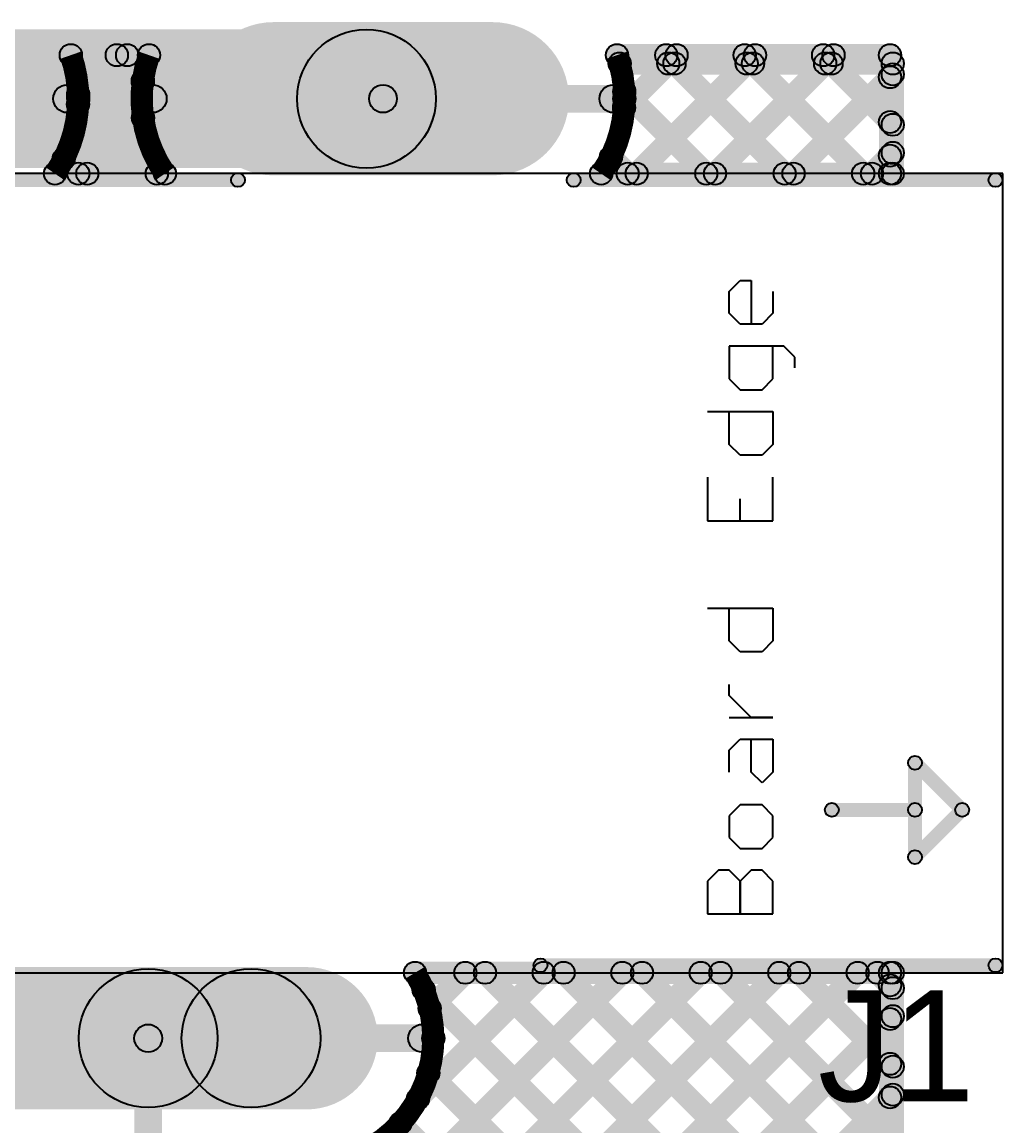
# Model space of a CAD drawing. Header units: millimetres. Extents: x 0.01 to 3.4, y 0.01 to 2.05.
# Drawn here: x 3.0482 to 3.4017, y 1.5821 to 1.9799 of the extents above; entities that cross this region are included whole.
import ezdxf

# ---------------------------------------------------------------- set-up
doc = ezdxf.new("R2010")
doc.units = ezdxf.units.MM
doc.header["$MEASUREMENT"] = 0
for name, color, linetype in [('BottomLayer', 5, 'Continuous'), ('BottomSolder', 6, 'Continuous'), ('PadHoleLayer', 156, 'Continuous'), ('TopLayer', 1, 'Continuous'), ('TopOverlay', 2, 'Continuous'), ('TopSolder', 216, 'Continuous')]:
    doc.layers.add(name, color=color, linetype=linetype)

# ---------------------------------------------------------------- blocks, each defined once
blk = doc.blocks.new('DC_C024E_7A_1_65_4')
at = {"layer": 'BottomLayer'}
h = blk.add_hatch(color=5, dxfattribs=at)
edge = h.paths.add_edge_path()
edge.add_arc((-0.12972, 0.16929), 0.02165, 90, 270)
edge.add_line((-0.12972, 0.14764), (-0.01555, 0.14764))
edge.add_arc((-0.01555, 0.16929), 0.02165, 270, 450)
edge.add_line((-0.01555, 0.19094), (-0.12972, 0.19094))
h = blk.add_hatch(color=5, dxfattribs=at)
edge = h.paths.add_edge_path()
edge.add_arc((0.11831, 0.11642), 0.02165, 0, 180)
edge.add_line((0.09665, 0.11642), (0.09665, 0.08098))
edge.add_arc((0.11831, 0.08098), 0.02165, 180, 360)
edge.add_line((0.13996, 0.08098), (0.13996, 0.11642))
h = blk.add_hatch(color=5, dxfattribs=at)
edge = h.paths.add_edge_path()
edge.add_arc((0.15728, -0.01181), 0.04921, 0, 360)
h = blk.add_hatch(color=5, dxfattribs=at)
edge = h.paths.add_edge_path()
edge.add_arc((-0.19665, -0.16929), 0.02362, 90, 270)
edge.add_line((-0.19665, -0.19291), (-0.11791, -0.19291))
edge.add_arc((-0.11791, -0.16929), 0.02362, 270, 450)
edge.add_line((-0.11791, -0.14567), (-0.19665, -0.14567))
h = blk.add_hatch(color=5, dxfattribs=at)
edge = h.paths.add_edge_path()
edge.add_arc((0.0002, -0.16929), 0.02362, 90, 270)
edge.add_line((0.0002, -0.19291), (0.07894, -0.19291))
edge.add_arc((0.07894, -0.16929), 0.02362, 270, 450)
edge.add_line((0.07894, -0.14567), (0.0002, -0.14567))
at = {"layer": 'BottomSolder'}
h = blk.add_hatch(color=6, dxfattribs=at)
edge = h.paths.add_edge_path()
edge.add_arc((-0.12972, 0.16929), 0.02565, 90, 270)
edge.add_line((-0.12972, 0.14364), (-0.01555, 0.14364))
edge.add_arc((-0.01555, 0.16929), 0.02565, 270, 450)
edge.add_line((-0.01555, 0.19494), (-0.12972, 0.19494))
h = blk.add_hatch(color=6, dxfattribs=at)
edge = h.paths.add_edge_path()
edge.add_arc((0.11831, 0.11642), 0.02565, 0, 180)
edge.add_line((0.09265, 0.11642), (0.09265, 0.08098))
edge.add_arc((0.11831, 0.08098), 0.02565, 180, 360)
edge.add_line((0.14396, 0.08098), (0.14396, 0.11642))
h = blk.add_hatch(color=6, dxfattribs=at)
edge = h.paths.add_edge_path()
edge.add_arc((0.15728, -0.01181), 0.05321, 0, 360)
h = blk.add_hatch(color=6, dxfattribs=at)
edge = h.paths.add_edge_path()
edge.add_arc((-0.19665, -0.16929), 0.02762, 90, 270)
edge.add_line((-0.19665, -0.19691), (-0.11791, -0.19691))
edge.add_arc((-0.11791, -0.16929), 0.02762, 270, 450)
edge.add_line((-0.11791, -0.14167), (-0.19665, -0.14167))
h = blk.add_hatch(color=6, dxfattribs=at)
edge = h.paths.add_edge_path()
edge.add_arc((0.0002, -0.16929), 0.02762, 90, 270)
edge.add_line((0.0002, -0.19691), (0.07894, -0.19691))
edge.add_arc((0.07894, -0.16929), 0.02762, 270, 450)
edge.add_line((0.07894, -0.14167), (0.0002, -0.14167))
at = {"layer": 'PadHoleLayer'}
h = blk.add_hatch(color=156, dxfattribs=at)
edge = h.paths.add_edge_path()
edge.add_arc((-0.12677, 0.16929), 0.01083, 90, 270)
edge.add_line((-0.12677, 0.15846), (-0.0185, 0.15846))
edge.add_arc((-0.0185, 0.16929), 0.01083, 270, 450)
edge.add_line((-0.0185, 0.18012), (-0.12677, 0.18012))
h = blk.add_hatch(color=156, dxfattribs=at)
edge = h.paths.add_edge_path()
edge.add_arc((0.11831, 0.1174), 0.01083, 0, 180)
edge.add_line((0.10748, 0.1174), (0.10748, 0.08))
edge.add_arc((0.11831, 0.08), 0.01083, 180, 360)
edge.add_line((0.12913, 0.08), (0.12913, 0.1174))
h = blk.add_hatch(color=156, dxfattribs=at)
edge = h.paths.add_edge_path()
edge.add_arc((0.15728, -0.01181), 0.02756, 0, 360)
h = blk.add_hatch(color=156, dxfattribs=at)
edge = h.paths.add_edge_path()
edge.add_arc((-0.18976, -0.16929), 0.01083, 90, 270)
edge.add_line((-0.18976, -0.18012), (-0.1248, -0.18012))
edge.add_arc((-0.1248, -0.16929), 0.01083, 270, 450)
edge.add_line((-0.1248, -0.15846), (-0.18976, -0.15846))
h = blk.add_hatch(color=156, dxfattribs=at)
edge = h.paths.add_edge_path()
edge.add_arc((0.00709, -0.16929), 0.01083, 90, 270)
edge.add_line((0.00709, -0.18012), (0.07205, -0.18012))
edge.add_arc((0.07205, -0.16929), 0.01083, 270, 450)
edge.add_line((0.07205, -0.15846), (0.00709, -0.15846))
at = {"layer": 'TopLayer'}
h = blk.add_hatch(color=1, dxfattribs=at)
edge = h.paths.add_edge_path()
edge.add_arc((-0.12972, 0.16929), 0.02165, 90, 270)
edge.add_line((-0.12972, 0.14764), (-0.01555, 0.14764))
edge.add_arc((-0.01555, 0.16929), 0.02165, 270, 450)
edge.add_line((-0.01555, 0.19094), (-0.12972, 0.19094))
h = blk.add_hatch(color=1, dxfattribs=at)
edge = h.paths.add_edge_path()
edge.add_arc((0.11831, 0.11642), 0.02165, 0, 180)
edge.add_line((0.09665, 0.11642), (0.09665, 0.08098))
edge.add_arc((0.11831, 0.08098), 0.02165, 180, 360)
edge.add_line((0.13996, 0.08098), (0.13996, 0.11642))
h = blk.add_hatch(color=1, dxfattribs=at)
edge = h.paths.add_edge_path()
edge.add_arc((0.15728, -0.01181), 0.04921, 0, 360)
h = blk.add_hatch(color=1, dxfattribs=at)
edge = h.paths.add_edge_path()
edge.add_arc((-0.19665, -0.16929), 0.02362, 90, 270)
edge.add_line((-0.19665, -0.19291), (-0.11791, -0.19291))
edge.add_arc((-0.11791, -0.16929), 0.02362, 270, 450)
edge.add_line((-0.11791, -0.14567), (-0.19665, -0.14567))
h = blk.add_hatch(color=1, dxfattribs=at)
edge = h.paths.add_edge_path()
edge.add_arc((0.0002, -0.16929), 0.02362, 90, 270)
edge.add_line((0.0002, -0.19291), (0.07894, -0.19291))
edge.add_arc((0.07894, -0.16929), 0.02362, 270, 450)
edge.add_line((0.07894, -0.14567), (0.0002, -0.14567))
at = {"layer": 'TopOverlay'}
h = blk.add_hatch(color=2, dxfattribs=at)
edge = h.paths.add_edge_path()
edge.add_arc((-0.378, 0.143), 0.0025, 0, 360)
for points in [[(-0.214, 0.1455), (-0.214, 0.1405), (-0.378, 0.1405), (-0.378, 0.1455)], [(0.09265, 0.1455), (0.09265, 0.1405), (0.081, 0.1405), (0.081, 0.1455)], [(0.09015, 0.143), (0.09515, 0.143), (0.09515, 0.07665), (0.09015, 0.07665)], [(-0.35077, 0.10577), (-0.34723, 0.10223), (-0.36423, 0.08523), (-0.36777, 0.08877)], [(-0.3515, 0.104), (-0.3465, 0.104), (-0.3465, 0.087), (-0.3515, 0.087)], [(-0.34723, 0.07177), (-0.35077, 0.06823), (-0.36777, 0.08523), (-0.36423, 0.08877)], [(-0.319, 0.0895), (-0.319, 0.0845), (-0.349, 0.0845), (-0.349, 0.0895)], [(-0.3515, 0.087), (-0.3465, 0.087), (-0.3465, 0.07), (-0.3515, 0.07)], [(0.09048, -0.074), (0.09552, -0.074), (0.09552, -0.139), (0.09048, -0.139)], [(-0.226, -0.1375), (-0.226, -0.1425), (-0.378, -0.1425), (-0.378, -0.1375)], [(-0.007, -0.1375), (-0.007, -0.1425), (-0.105, -0.1425), (-0.105, -0.1375)], [(0.093, -0.1365), (0.093, -0.1415), (0.084, -0.1415), (0.084, -0.1365)]]:
    blk.add_hatch(color=2, dxfattribs=at).paths.add_polyline_path(points)
h = blk.add_hatch(color=2, dxfattribs=at)
edge = h.paths.add_edge_path()
edge.add_arc((-0.214, 0.143), 0.0025, 0, 360)
h = blk.add_hatch(color=2, dxfattribs=at)
edge = h.paths.add_edge_path()
edge.add_arc((0.081, 0.143), 0.0025, 0, 360)
h = blk.add_hatch(color=2, dxfattribs=at)
edge = h.paths.add_edge_path()
edge.add_arc((0.09265, 0.143), 0.0025, 0, 360)
h = blk.add_hatch(color=2, dxfattribs=at)
edge = h.paths.add_edge_path()
edge.add_arc((0.09265, 0.143), 0.0025, 0, 360)
h = blk.add_hatch(color=2, dxfattribs=at)
edge = h.paths.add_edge_path()
edge.add_arc((-0.349, 0.104), 0.0025, 0, 360)
h = blk.add_hatch(color=2, dxfattribs=at)
edge = h.paths.add_edge_path()
edge.add_arc((-0.349, 0.104), 0.0025, 0, 360)
h = blk.add_hatch(color=2, dxfattribs=at)
edge = h.paths.add_edge_path()
edge.add_arc((-0.366, 0.087), 0.0025, 0, 360)
h = blk.add_hatch(color=2, dxfattribs=at)
edge = h.paths.add_edge_path()
edge.add_arc((-0.366, 0.087), 0.0025, 0, 360)
h = blk.add_hatch(color=2, dxfattribs=at)
edge = h.paths.add_edge_path()
edge.add_arc((-0.349, 0.087), 0.0025, 0, 360)
h = blk.add_hatch(color=2, dxfattribs=at)
edge = h.paths.add_edge_path()
edge.add_arc((-0.349, 0.087), 0.0025, 0, 360)
h = blk.add_hatch(color=2, dxfattribs=at)
edge = h.paths.add_edge_path()
edge.add_arc((-0.349, 0.087), 0.0025, 0, 360)
h = blk.add_hatch(color=2, dxfattribs=at)
edge = h.paths.add_edge_path()
edge.add_arc((-0.319, 0.087), 0.0025, 0, 360)
h = blk.add_hatch(color=2, dxfattribs=at)
edge = h.paths.add_edge_path()
edge.add_arc((0.09265, 0.07665), 0.0025, 0, 360)
h = blk.add_hatch(color=2, dxfattribs=at)
edge = h.paths.add_edge_path()
edge.add_arc((-0.349, 0.07), 0.0025, 0, 360)
h = blk.add_hatch(color=2, dxfattribs=at)
edge = h.paths.add_edge_path()
edge.add_arc((-0.349, 0.07), 0.0025, 0, 360)
h = blk.add_hatch(color=2, dxfattribs=at)
edge = h.paths.add_edge_path()
edge.add_arc((0.15693, 0.056), 0.005, 0, 360)
h = blk.add_hatch(color=2, dxfattribs=at)
edge = h.paths.add_edge_path()
edge.add_arc((0.17107, 0.056), 0.005, 0, 360)
h = blk.add_hatch(color=2, dxfattribs=at)
edge = h.paths.add_edge_path()
edge.add_arc((0.093, -0.074), 0.00252, 0, 360)
h = blk.add_hatch(color=2, dxfattribs=at)
edge = h.paths.add_edge_path()
edge.add_arc((-0.378, -0.14), 0.0025, 0, 360)
h = blk.add_hatch(color=2, dxfattribs=at)
edge = h.paths.add_edge_path()
edge.add_arc((-0.226, -0.14), 0.0025, 0, 360)
h = blk.add_hatch(color=2, dxfattribs=at)
edge = h.paths.add_edge_path()
edge.add_arc((-0.105, -0.14), 0.0025, 0, 360)
h = blk.add_hatch(color=2, dxfattribs=at)
edge = h.paths.add_edge_path()
edge.add_arc((-0.007, -0.14), 0.0025, 0, 360)
h = blk.add_hatch(color=2, dxfattribs=at)
edge = h.paths.add_edge_path()
edge.add_arc((0.084, -0.139), 0.0025, 0, 360)
h = blk.add_hatch(color=2, dxfattribs=at)
edge = h.paths.add_edge_path()
edge.add_arc((0.093, -0.139), 0.00252, 0, 360)
h = blk.add_hatch(color=2, dxfattribs=at)
edge = h.paths.add_edge_path()
edge.add_arc((0.093, -0.139), 0.0025, 0, 360)
at = {"layer": 'TopSolder'}
h = blk.add_hatch(color=216, dxfattribs=at)
edge = h.paths.add_edge_path()
edge.add_arc((-0.12972, 0.16929), 0.02565, 90, 270)
edge.add_line((-0.12972, 0.14364), (-0.01555, 0.14364))
edge.add_arc((-0.01555, 0.16929), 0.02565, 270, 450)
edge.add_line((-0.01555, 0.19494), (-0.12972, 0.19494))
h = blk.add_hatch(color=216, dxfattribs=at)
edge = h.paths.add_edge_path()
edge.add_arc((0.11831, 0.11642), 0.02565, 0, 180)
edge.add_line((0.09265, 0.11642), (0.09265, 0.08098))
edge.add_arc((0.11831, 0.08098), 0.02565, 180, 360)
edge.add_line((0.14396, 0.08098), (0.14396, 0.11642))
h = blk.add_hatch(color=216, dxfattribs=at)
edge = h.paths.add_edge_path()
edge.add_arc((0.15728, -0.01181), 0.05321, 0, 360)
h = blk.add_hatch(color=216, dxfattribs=at)
edge = h.paths.add_edge_path()
edge.add_arc((-0.19665, -0.16929), 0.02762, 90, 270)
edge.add_line((-0.19665, -0.19691), (-0.11791, -0.19691))
edge.add_arc((-0.11791, -0.16929), 0.02762, 270, 450)
edge.add_line((-0.11791, -0.14167), (-0.19665, -0.14167))
h = blk.add_hatch(color=216, dxfattribs=at)
edge = h.paths.add_edge_path()
edge.add_arc((0.0002, -0.16929), 0.02762, 90, 270)
edge.add_line((0.0002, -0.19691), (0.07894, -0.19691))
edge.add_arc((0.07894, -0.16929), 0.02762, 270, 450)
edge.add_line((0.07894, -0.14167), (0.0002, -0.14167))
at = {"layer": 'TopOverlay'}
for p, q in [((-0.2742, 0.1245), (-0.29782, 0.1245)), ((-0.29782, 0.1245), (-0.29782, 0.11269)), ((-0.28601, 0.11269), (-0.28601, 0.1245)), ((-0.28601, 0.1245), (-0.28601, 0.11269)), ((-0.2742, 0.11269), (-0.2742, 0.1245)), ((-0.29782, 0.11269), (-0.29388, 0.10876)), ((-0.28994, 0.10876), (-0.28601, 0.11269)), ((-0.28601, 0.11269), (-0.28207, 0.10876)), ((-0.27814, 0.10876), (-0.2742, 0.11269)), ((-0.29388, 0.10876), (-0.28994, 0.10876)), ((-0.28207, 0.10876), (-0.27814, 0.10876)), ((-0.29388, 0.10089), (-0.29782, 0.09695)), ((-0.28601, 0.10089), (-0.29388, 0.10089)), ((-0.28207, 0.09695), (-0.28601, 0.10089)), ((-0.29782, 0.09695), (-0.29782, 0.08908)), ((-0.28207, 0.08908), (-0.28207, 0.09695)), ((-0.29782, 0.08908), (-0.29388, 0.08514)), ((-0.28601, 0.08514), (-0.28207, 0.08908)), ((-0.29388, 0.08514), (-0.28601, 0.08514)), ((-0.29782, 0.07334), (-0.29388, 0.07727)), ((-0.29388, 0.07727), (-0.28994, 0.07334)), ((-0.29782, 0.06153), (-0.29782, 0.07334)), ((-0.28994, 0.07334), (-0.28994, 0.06153)), ((-0.28207, 0.07334), (-0.28207, 0.06546)), ((-0.28207, 0.06546), (-0.28601, 0.06153)), ((-0.28601, 0.06153), (-0.29782, 0.06153)), ((-0.28207, 0.05366), (-0.29782, 0.05366)), ((-0.29782, 0.05366), (-0.28994, 0.05366)), ((-0.28994, 0.05366), (-0.28601, 0.04972)), ((-0.28601, 0.04972), (-0.28207, 0.04579)), ((-0.28207, 0.04579), (-0.28207, 0.04185)), ((-0.29782, 0.02611), (-0.29388, 0.03004)), ((-0.29388, 0.03004), (-0.28601, 0.03004)), ((-0.28601, 0.03004), (-0.28207, 0.02611)), ((-0.29782, 0.0143), (-0.29782, 0.02611)), ((-0.28207, 0.02611), (-0.28207, 0.0143)), ((-0.2742, 0.0143), (-0.29782, 0.0143)), ((-0.2742, -0.01719), (-0.29782, -0.01719)), ((-0.29782, -0.01719), (-0.29782, -0.03293)), ((-0.28601, -0.01719), (-0.28601, -0.02506)), ((-0.2742, -0.03293), (-0.2742, -0.01719)), ((-0.29782, -0.04474), (-0.29388, -0.0408)), ((-0.29388, -0.0408), (-0.28601, -0.0408)), ((-0.28601, -0.0408), (-0.28207, -0.04474)), ((-0.29782, -0.05654), (-0.29782, -0.04474)), ((-0.28207, -0.04474), (-0.28207, -0.05654)), ((-0.2742, -0.05654), (-0.29782, -0.05654)), ((-0.29388, -0.06441), (-0.29782, -0.06835)), ((-0.28601, -0.06441), (-0.29388, -0.06441)), ((-0.28207, -0.06835), (-0.28601, -0.06441)), ((-0.29782, -0.06835), (-0.29782, -0.08016)), ((-0.28207, -0.08016), (-0.28207, -0.06835)), ((-0.30569, -0.07229), (-0.30569, -0.07622)), ((-0.30569, -0.07622), (-0.30175, -0.08016)), ((-0.30175, -0.08016), (-0.28207, -0.08016)), ((-0.29782, -0.09196), (-0.29388, -0.08803)), ((-0.29388, -0.08803), (-0.28601, -0.08803)), ((-0.28994, -0.10377), (-0.28994, -0.08803)), ((-0.28601, -0.08803), (-0.28207, -0.09196)), ((-0.29782, -0.09984), (-0.29782, -0.09196)), ((-0.28207, -0.09196), (-0.28207, -0.09984)), ((-0.28207, -0.09984), (-0.28601, -0.10377)), ((-0.28601, -0.10377), (-0.28994, -0.10377))]:
    blk.add_line(p, q, dxfattribs=at)
at = {"layer": 'TopOverlay', "const_width": 0.01}
blk.add_lwpolyline([(0.17107, 0.056, 1), (0.15693, 0.056, 1)], format="xyb", close=True, dxfattribs=at)
at = {"layer": 'TopOverlay'}
for centre, radius in [((-0.378, 0.143), 0.0025), ((-0.214, 0.143), 0.0025), ((0.081, 0.143), 0.0025), ((0.09265, 0.143), 0.0025), ((0.09265, 0.143), 0.0025), ((-0.349, 0.104), 0.0025), ((-0.349, 0.104), 0.0025), ((-0.366, 0.087), 0.0025), ((-0.366, 0.087), 0.0025), ((-0.349, 0.087), 0.0025), ((-0.349, 0.087), 0.0025), ((-0.349, 0.087), 0.0025), ((-0.319, 0.087), 0.0025), ((0.09265, 0.07665), 0.0025), ((-0.349, 0.07), 0.0025), ((-0.349, 0.07), 0.0025), ((0.15693, 0.056), 0.005), ((0.17107, 0.056), 0.005), ((0.093, -0.074), 0.00252), ((-0.378, -0.14), 0.0025), ((-0.226, -0.14), 0.0025), ((-0.105, -0.14), 0.0025), ((-0.007, -0.14), 0.0025), ((0.084, -0.139), 0.0025), ((0.093, -0.139), 0.00252), ((0.093, -0.139), 0.0025)]:
    blk.add_circle(centre, radius, dxfattribs=at)

msp = doc.modelspace()

# ---------------------------------------------------------------- hatches: boundary and pattern name
at = {"layer": 'BottomLayer'}
for points in [[(2.98143, 1.92729), (2.98143, 1.97729), (3.17228, 1.97729), (3.17228, 1.92729)], [(3.268, 1.94627), (3.26234, 1.95192), (3.27825, 1.96783), (3.2839, 1.96217)], [(3.26355, 1.961), (3.26355, 1.969), (3.362, 1.969), (3.362, 1.961)], [(3.27249, 1.92247), (3.26683, 1.92813), (3.30653, 1.96783), (3.31219, 1.96217)], [(3.28051, 1.96217), (3.28617, 1.96783), (3.32587, 1.92813), (3.32021, 1.92247)], [(3.30077, 1.92247), (3.29511, 1.92813), (3.33481, 1.96783), (3.34047, 1.96217)], [(3.3088, 1.96217), (3.31445, 1.96783), (3.35415, 1.92813), (3.3485, 1.92247)], [(3.33708, 1.96217), (3.34274, 1.96783), (3.36483, 1.94574), (3.35917, 1.94008)], [(3.32905, 1.92247), (3.3234, 1.92813), (3.35917, 1.9639), (3.36483, 1.95825)], [(3.366, 1.9253), (3.358, 1.9253), (3.358, 1.965), (3.366, 1.965)], [(3.17828, 1.94729), (3.17828, 1.95729), (3.26128, 1.95729), (3.26128, 1.94729)], [(3.26238, 1.95202), (3.26804, 1.95768), (3.29758, 1.92813), (3.29193, 1.92247)], [(3.25759, 1.92852), (3.26325, 1.93418), (3.2693, 1.92813), (3.26364, 1.92247)], [(3.35734, 1.92247), (3.35168, 1.92813), (3.35917, 1.93562), (3.36483, 1.92996)], [(3.25689, 1.9213), (3.25689, 1.9293), (3.362, 1.9293), (3.362, 1.9213)], [(2.84592, 1.18478), (2.84026, 1.19044), (3.28996, 1.64013), (3.29561, 1.63447)], [(2.86006, 1.17064), (2.85441, 1.17629), (3.31824, 1.64013), (3.3239, 1.63447)], [(2.87421, 1.15649), (2.86855, 1.16215), (3.34652, 1.64013), (3.35218, 1.63447)], [(3.00324, 1.37038), (2.99758, 1.37604), (3.26167, 1.64013), (3.26733, 1.63447)], [(3.19368, 1.58911), (3.18802, 1.59476), (3.23339, 1.64013), (3.23904, 1.63447)], [(3.18981, 1.6333), (3.18981, 1.6413), (3.362, 1.6413), (3.362, 1.6333)], [(3.19792, 1.62163), (3.19227, 1.62729), (3.2051, 1.64013), (3.21076, 1.63447)], [(3.21223, 1.63447), (3.21789, 1.64013), (3.36483, 1.49319), (3.35917, 1.48753)], [(3.24052, 1.63447), (3.24617, 1.64013), (3.36483, 1.52147), (3.35917, 1.51582)], [(3.2688, 1.63447), (3.27446, 1.64013), (3.36483, 1.54976), (3.35917, 1.5441)], [(3.29708, 1.63447), (3.30274, 1.64013), (3.36483, 1.57804), (3.35917, 1.57238)], [(3.32537, 1.63447), (3.33103, 1.64013), (3.36483, 1.60632), (3.35917, 1.60067)], [(3.35365, 1.63447), (3.35931, 1.64013), (3.36483, 1.63461), (3.35917, 1.62895)], [(2.92629, 1.58871), (2.92629, 1.63871), (3.09364, 1.63871), (3.09364, 1.58871)], [(3.09364, 1.58871), (3.09364, 1.63871), (3.13071, 1.63871), (3.13071, 1.58871)], [(3.366, 0.036), (3.358, 0.036), (3.358, 1.6373), (3.366, 1.6373)], [(3.19008, 1.62834), (3.19574, 1.634), (3.36483, 1.4649), (3.35917, 1.45925)], [(2.88835, 1.14235), (2.88269, 1.14801), (3.35917, 1.62449), (3.36483, 1.61883)], [(3.09364, 1.60871), (3.09364, 1.61871), (3.19238, 1.61871), (3.19238, 1.60871)], [(3.09864, 1.57206), (3.08864, 1.57206), (3.08864, 1.61371), (3.09864, 1.61371)], [(3.19179, 1.59834), (3.19745, 1.604), (3.36483, 1.43662), (3.35917, 1.43096)], [(2.90249, 1.12821), (2.89683, 1.13387), (3.35917, 1.59621), (3.36483, 1.59055)], [(3.18168, 1.58017), (3.18733, 1.58583), (3.36483, 1.40833), (3.35917, 1.40268)]]:
    msp.add_hatch(color=5, dxfattribs=at).paths.add_polyline_path(points)
h = msp.add_hatch(color=5, dxfattribs=at)
edge = h.paths.add_edge_path()
edge.add_arc((3.17228, 1.95229), 0.025, 0, 360)
h = msp.add_hatch(color=5, dxfattribs=at)
edge = h.paths.add_edge_path()
edge.add_arc((3.26355, 1.965), 0.004, 0, 360)
h = msp.add_hatch(color=5, dxfattribs=at)
edge = h.paths.add_edge_path()
edge.add_arc((3.26355, 1.965), 0.004, 0, 360)
h = msp.add_hatch(color=5, dxfattribs=at)
edge = h.paths.add_edge_path()
edge.add_arc((3.28107, 1.965), 0.004, 0, 360)
h = msp.add_hatch(color=5, dxfattribs=at)
edge = h.paths.add_edge_path()
edge.add_arc((3.28334, 1.965), 0.004, 0, 360)
h = msp.add_hatch(color=5, dxfattribs=at)
edge = h.paths.add_edge_path()
edge.add_arc((3.30936, 1.965), 0.004, 0, 360)
h = msp.add_hatch(color=5, dxfattribs=at)
edge = h.paths.add_edge_path()
edge.add_arc((3.31162, 1.965), 0.004, 0, 360)
h = msp.add_hatch(color=5, dxfattribs=at)
edge = h.paths.add_edge_path()
edge.add_arc((3.33764, 1.965), 0.004, 0, 360)
h = msp.add_hatch(color=5, dxfattribs=at)
edge = h.paths.add_edge_path()
edge.add_arc((3.33991, 1.965), 0.004, 0, 360)
h = msp.add_hatch(color=5, dxfattribs=at)
edge = h.paths.add_edge_path()
edge.add_arc((3.362, 1.965), 0.004, 0, 360)
h = msp.add_hatch(color=5, dxfattribs=at)
edge = h.paths.add_edge_path()
edge.add_arc((3.362, 1.965), 0.004, 0, 360)
h = msp.add_hatch(color=5, dxfattribs=at)
edge = h.paths.add_edge_path()
edge.add_arc((3.362, 1.96107), 0.004, 0, 360)
h = msp.add_hatch(color=5, dxfattribs=at)
edge = h.paths.add_edge_path()
edge.add_arc((3.17828, 1.95229), 0.005, 0, 360)
h = msp.add_hatch(color=5, dxfattribs=at)
edge = h.paths.add_edge_path()
edge.add_arc((3.26128, 1.95229), 0.005, 0, 360)
h = msp.add_hatch(color=5, dxfattribs=at)
edge = h.paths.add_edge_path()
edge.add_arc((3.26521, 1.95485), 0.004, 0, 360)
h = msp.add_hatch(color=5, dxfattribs=at)
edge = h.paths.add_edge_path()
edge.add_arc((3.26528, 1.95229), 0.004, 0, 360)
h = msp.add_hatch(color=5, dxfattribs=at)
edge = h.paths.add_edge_path()
edge.add_arc((3.26528, 1.95229), 0.004, 0, 360)
h = msp.add_hatch(color=5, dxfattribs=at)
edge = h.paths.add_edge_path()
edge.add_arc((3.26517, 1.94909), 0.004, 0, 360)
h = msp.add_hatch(color=5, dxfattribs=at)
edge = h.paths.add_edge_path()
edge.add_arc((3.362, 1.94291), 0.004, 0, 360)
h = msp.add_hatch(color=5, dxfattribs=at)
edge = h.paths.add_edge_path()
edge.add_arc((3.26042, 1.93135), 0.004, 0, 360)
h = msp.add_hatch(color=5, dxfattribs=at)
edge = h.paths.add_edge_path()
edge.add_arc((3.362, 1.93279), 0.004, 0, 360)
h = msp.add_hatch(color=5, dxfattribs=at)
edge = h.paths.add_edge_path()
edge.add_arc((3.25689, 1.9253), 0.004, 0, 360)
h = msp.add_hatch(color=5, dxfattribs=at)
edge = h.paths.add_edge_path()
edge.add_arc((3.25689, 1.9253), 0.004, 0, 360)
h = msp.add_hatch(color=5, dxfattribs=at)
edge = h.paths.add_edge_path()
edge.add_arc((3.26647, 1.9253), 0.004, 0, 360)
h = msp.add_hatch(color=5, dxfattribs=at)
edge = h.paths.add_edge_path()
edge.add_arc((3.26966, 1.9253), 0.004, 0, 360)
h = msp.add_hatch(color=5, dxfattribs=at)
edge = h.paths.add_edge_path()
edge.add_arc((3.29476, 1.9253), 0.004, 0, 360)
h = msp.add_hatch(color=5, dxfattribs=at)
edge = h.paths.add_edge_path()
edge.add_arc((3.29794, 1.9253), 0.004, 0, 360)
h = msp.add_hatch(color=5, dxfattribs=at)
edge = h.paths.add_edge_path()
edge.add_arc((3.32304, 1.9253), 0.004, 0, 360)
h = msp.add_hatch(color=5, dxfattribs=at)
edge = h.paths.add_edge_path()
edge.add_arc((3.32623, 1.9253), 0.004, 0, 360)
h = msp.add_hatch(color=5, dxfattribs=at)
edge = h.paths.add_edge_path()
edge.add_arc((3.35132, 1.9253), 0.004, 0, 360)
h = msp.add_hatch(color=5, dxfattribs=at)
edge = h.paths.add_edge_path()
edge.add_arc((3.35451, 1.9253), 0.004, 0, 360)
h = msp.add_hatch(color=5, dxfattribs=at)
edge = h.paths.add_edge_path()
edge.add_arc((3.362, 1.9253), 0.004, 0, 360)
h = msp.add_hatch(color=5, dxfattribs=at)
edge = h.paths.add_edge_path()
edge.add_arc((3.362, 1.9253), 0.004, 0, 360)
h = msp.add_hatch(color=5, dxfattribs=at)
edge = h.paths.add_edge_path()
edge.add_arc((3.18981, 1.6373), 0.004, 0, 360)
h = msp.add_hatch(color=5, dxfattribs=at)
edge = h.paths.add_edge_path()
edge.add_arc((3.18981, 1.6373), 0.004, 0, 360)
h = msp.add_hatch(color=5, dxfattribs=at)
edge = h.paths.add_edge_path()
edge.add_arc((3.20793, 1.6373), 0.004, 0, 360)
h = msp.add_hatch(color=5, dxfattribs=at)
edge = h.paths.add_edge_path()
edge.add_arc((3.21506, 1.6373), 0.004, 0, 360)
h = msp.add_hatch(color=5, dxfattribs=at)
edge = h.paths.add_edge_path()
edge.add_arc((3.23622, 1.6373), 0.004, 0, 360)
h = msp.add_hatch(color=5, dxfattribs=at)
edge = h.paths.add_edge_path()
edge.add_arc((3.24334, 1.6373), 0.004, 0, 360)
h = msp.add_hatch(color=5, dxfattribs=at)
edge = h.paths.add_edge_path()
edge.add_arc((3.2645, 1.6373), 0.004, 0, 360)
h = msp.add_hatch(color=5, dxfattribs=at)
edge = h.paths.add_edge_path()
edge.add_arc((3.27163, 1.6373), 0.004, 0, 360)
h = msp.add_hatch(color=5, dxfattribs=at)
edge = h.paths.add_edge_path()
edge.add_arc((3.29278, 1.6373), 0.004, 0, 360)
h = msp.add_hatch(color=5, dxfattribs=at)
edge = h.paths.add_edge_path()
edge.add_arc((3.29991, 1.6373), 0.004, 0, 360)
h = msp.add_hatch(color=5, dxfattribs=at)
edge = h.paths.add_edge_path()
edge.add_arc((3.32107, 1.6373), 0.004, 0, 360)
h = msp.add_hatch(color=5, dxfattribs=at)
edge = h.paths.add_edge_path()
edge.add_arc((3.3282, 1.6373), 0.004, 0, 360)
h = msp.add_hatch(color=5, dxfattribs=at)
edge = h.paths.add_edge_path()
edge.add_arc((3.34935, 1.6373), 0.004, 0, 360)
h = msp.add_hatch(color=5, dxfattribs=at)
edge = h.paths.add_edge_path()
edge.add_arc((3.35648, 1.6373), 0.004, 0, 360)
h = msp.add_hatch(color=5, dxfattribs=at)
edge = h.paths.add_edge_path()
edge.add_arc((3.362, 1.6373), 0.004, 0, 360)
h = msp.add_hatch(color=5, dxfattribs=at)
edge = h.paths.add_edge_path()
edge.add_arc((3.362, 1.6373), 0.004, 0, 360)
h = msp.add_hatch(color=5, dxfattribs=at)
edge = h.paths.add_edge_path()
edge.add_arc((3.09364, 1.61371), 0.025, 0, 360)
h = msp.add_hatch(color=5, dxfattribs=at)
edge = h.paths.add_edge_path()
edge.add_arc((3.09364, 1.61371), 0.025, 0, 360)
h = msp.add_hatch(color=5, dxfattribs=at)
edge = h.paths.add_edge_path()
edge.add_arc((3.13071, 1.61371), 0.025, 0, 360)
h = msp.add_hatch(color=5, dxfattribs=at)
edge = h.paths.add_edge_path()
edge.add_arc((3.19291, 1.63117), 0.004, 0, 360)
h = msp.add_hatch(color=5, dxfattribs=at)
edge = h.paths.add_edge_path()
edge.add_arc((3.362, 1.63178), 0.004, 0, 360)
h = msp.add_hatch(color=5, dxfattribs=at)
edge = h.paths.add_edge_path()
edge.add_arc((3.19509, 1.62446), 0.004, 0, 360)
h = msp.add_hatch(color=5, dxfattribs=at)
edge = h.paths.add_edge_path()
edge.add_arc((3.362, 1.62166), 0.004, 0, 360)
h = msp.add_hatch(color=5, dxfattribs=at)
edge = h.paths.add_edge_path()
edge.add_arc((3.09364, 1.61371), 0.005, 0, 360)
h = msp.add_hatch(color=5, dxfattribs=at)
edge = h.paths.add_edge_path()
edge.add_arc((3.09364, 1.61371), 0.005, 0, 360)
h = msp.add_hatch(color=5, dxfattribs=at)
edge = h.paths.add_edge_path()
edge.add_arc((3.19238, 1.61371), 0.005, 0, 360)
h = msp.add_hatch(color=5, dxfattribs=at)
edge = h.paths.add_edge_path()
edge.add_arc((3.19638, 1.61371), 0.004, 0, 360)
h = msp.add_hatch(color=5, dxfattribs=at)
edge = h.paths.add_edge_path()
edge.add_arc((3.19638, 1.61371), 0.004, 0, 360)
h = msp.add_hatch(color=5, dxfattribs=at)
edge = h.paths.add_edge_path()
edge.add_arc((3.362, 1.6035), 0.004, 0, 360)
h = msp.add_hatch(color=5, dxfattribs=at)
edge = h.paths.add_edge_path()
edge.add_arc((3.19462, 1.60117), 0.004, 0, 360)
h = msp.add_hatch(color=5, dxfattribs=at)
edge = h.paths.add_edge_path()
edge.add_arc((3.19085, 1.59193), 0.004, 0, 360)
h = msp.add_hatch(color=5, dxfattribs=at)
edge = h.paths.add_edge_path()
edge.add_arc((3.362, 1.59338), 0.004, 0, 360)
h = msp.add_hatch(color=5, dxfattribs=at)
edge = h.paths.add_edge_path()
edge.add_arc((3.18451, 1.583), 0.004, 0, 360)
at = {"layer": 'TopLayer'}
h = msp.add_hatch(color=1, dxfattribs=at)
edge = h.paths.add_edge_path()
edge.add_arc((3.06576, 1.968), 0.004, 0, 360)
h = msp.add_hatch(color=1, dxfattribs=at)
edge = h.paths.add_edge_path()
edge.add_arc((3.06576, 1.968), 0.004, 0, 360)
for points in [[(3.07121, 1.94747), (3.06556, 1.95313), (3.08326, 1.97083), (3.08891, 1.96517)], [(3.06576, 1.964), (3.06576, 1.972), (3.09396, 1.972), (3.09396, 1.964)], [(3.07952, 1.96517), (3.08518, 1.97083), (3.09454, 1.96146), (3.08889, 1.95581)], [(3.268, 1.94627), (3.26234, 1.95192), (3.28125, 1.97083), (3.2869, 1.96517)], [(3.26261, 1.964), (3.26261, 1.972), (3.361, 1.972), (3.361, 1.964)], [(3.27249, 1.92247), (3.26683, 1.92813), (3.30953, 1.97083), (3.31519, 1.96517)], [(3.27751, 1.96517), (3.28317, 1.97083), (3.32587, 1.92813), (3.32021, 1.92247)], [(3.30077, 1.92247), (3.29511, 1.92813), (3.33781, 1.97083), (3.34347, 1.96517)], [(3.3058, 1.96517), (3.31145, 1.97083), (3.35415, 1.92813), (3.3485, 1.92247)], [(3.33408, 1.96517), (3.33974, 1.97083), (3.36383, 1.94674), (3.35817, 1.94108)], [(3.365, 1.9253), (3.357, 1.9253), (3.357, 1.968), (3.365, 1.968)], [(3.32905, 1.92247), (3.3234, 1.92813), (3.35817, 1.9629), (3.36383, 1.95724)], [(2.98143, 1.94729), (2.98143, 1.95729), (3.06443, 1.95729), (3.06443, 1.94729)], [(3.09529, 1.94729), (3.09529, 1.95729), (3.17828, 1.95729), (3.17828, 1.94729)], [(3.17828, 1.94729), (3.17828, 1.95729), (3.26128, 1.95729), (3.26128, 1.94729)], [(3.26238, 1.95202), (3.26804, 1.95768), (3.29758, 1.92813), (3.29193, 1.92247)], [(3.06558, 1.95083), (3.07123, 1.95649), (3.09959, 1.92813), (3.09394, 1.92247)], [(3.0745, 1.92247), (3.06884, 1.92813), (3.08896, 1.94825), (3.09462, 1.94259)], [(3.06036, 1.92776), (3.06602, 1.93342), (3.07131, 1.92813), (3.06565, 1.92247)], [(3.25759, 1.92852), (3.26325, 1.93418), (3.2693, 1.92813), (3.26364, 1.92247)], [(3.35734, 1.92247), (3.35168, 1.92813), (3.35817, 1.93462), (3.36383, 1.92896)], [(3.06004, 1.9213), (3.06004, 1.9293), (3.09968, 1.9293), (3.09968, 1.9213)], [(3.25689, 1.9213), (3.25689, 1.9293), (3.361, 1.9293), (3.361, 1.9213)], [(3.03234, 1.39948), (3.02668, 1.40514), (3.26167, 1.64013), (3.26733, 1.63447)], [(3.06062, 1.39948), (3.05496, 1.40514), (3.28996, 1.64013), (3.29561, 1.63447)], [(3.08891, 1.39948), (3.08325, 1.40514), (3.31824, 1.64013), (3.3239, 1.63447)], [(3.11719, 1.39948), (3.11153, 1.40514), (3.34652, 1.64013), (3.35218, 1.63447)], [(3.19368, 1.58911), (3.18802, 1.59476), (3.23339, 1.64013), (3.23904, 1.63447)], [(3.18981, 1.6333), (3.18981, 1.6413), (3.361, 1.6413), (3.361, 1.6333)], [(3.19792, 1.62163), (3.19227, 1.62729), (3.2051, 1.64013), (3.21076, 1.63447)], [(3.21223, 1.63447), (3.21789, 1.64013), (3.34658, 1.51143), (3.34092, 1.50578)], [(3.24052, 1.63447), (3.24617, 1.64013), (3.36383, 1.52247), (3.35817, 1.51682)], [(3.2688, 1.63447), (3.27446, 1.64013), (3.36383, 1.55076), (3.35817, 1.5451)], [(3.29708, 1.63447), (3.30274, 1.64013), (3.36383, 1.57904), (3.35817, 1.57338)], [(3.32537, 1.63447), (3.33103, 1.64013), (3.36383, 1.60733), (3.35817, 1.60167)], [(3.35365, 1.63447), (3.35931, 1.64013), (3.36383, 1.63561), (3.35817, 1.62995)], [(3.365, 1.50861), (3.357, 1.50861), (3.357, 1.6373), (3.365, 1.6373)], [(3.19008, 1.62834), (3.19574, 1.634), (3.3183, 1.51143), (3.31264, 1.50578)], [(3.14547, 1.39948), (3.13982, 1.40514), (3.35817, 1.62349), (3.36383, 1.61783)], [(2.9949, 1.60871), (2.9949, 1.61871), (3.09364, 1.61871), (3.09364, 1.60871)], [(3.09364, 1.60871), (3.09364, 1.61871), (3.19238, 1.61871), (3.19238, 1.60871)], [(3.09864, 1.57206), (3.08864, 1.57206), (3.08864, 1.61371), (3.09864, 1.61371)], [(3.19179, 1.59834), (3.19745, 1.604), (3.29001, 1.51143), (3.28436, 1.50578)], [(3.28006, 1.50578), (3.2744, 1.51143), (3.35817, 1.59521), (3.36383, 1.58955)], [(3.18168, 1.58017), (3.18733, 1.58583), (3.26173, 1.51143), (3.25607, 1.50578)]]:
    msp.add_hatch(color=1, dxfattribs=at).paths.add_polyline_path(points)
h = msp.add_hatch(color=1, dxfattribs=at)
edge = h.paths.add_edge_path()
edge.add_arc((3.08235, 1.968), 0.004, 0, 360)
h = msp.add_hatch(color=1, dxfattribs=at)
edge = h.paths.add_edge_path()
edge.add_arc((3.08608, 1.968), 0.004, 0, 360)
h = msp.add_hatch(color=1, dxfattribs=at)
edge = h.paths.add_edge_path()
edge.add_arc((3.09396, 1.968), 0.004, 0, 360)
h = msp.add_hatch(color=1, dxfattribs=at)
edge = h.paths.add_edge_path()
edge.add_arc((3.09396, 1.968), 0.004, 0, 360)
h = msp.add_hatch(color=1, dxfattribs=at)
edge = h.paths.add_edge_path()
edge.add_arc((3.26261, 1.968), 0.004, 0, 360)
h = msp.add_hatch(color=1, dxfattribs=at)
edge = h.paths.add_edge_path()
edge.add_arc((3.26261, 1.968), 0.004, 0, 360)
h = msp.add_hatch(color=1, dxfattribs=at)
edge = h.paths.add_edge_path()
edge.add_arc((3.28034, 1.968), 0.004, 0, 360)
h = msp.add_hatch(color=1, dxfattribs=at)
edge = h.paths.add_edge_path()
edge.add_arc((3.28407, 1.968), 0.004, 0, 360)
h = msp.add_hatch(color=1, dxfattribs=at)
edge = h.paths.add_edge_path()
edge.add_arc((3.30862, 1.968), 0.004, 0, 360)
h = msp.add_hatch(color=1, dxfattribs=at)
edge = h.paths.add_edge_path()
edge.add_arc((3.31236, 1.968), 0.004, 0, 360)
h = msp.add_hatch(color=1, dxfattribs=at)
edge = h.paths.add_edge_path()
edge.add_arc((3.33691, 1.968), 0.004, 0, 360)
h = msp.add_hatch(color=1, dxfattribs=at)
edge = h.paths.add_edge_path()
edge.add_arc((3.34064, 1.968), 0.004, 0, 360)
h = msp.add_hatch(color=1, dxfattribs=at)
edge = h.paths.add_edge_path()
edge.add_arc((3.361, 1.968), 0.004, 0, 360)
h = msp.add_hatch(color=1, dxfattribs=at)
edge = h.paths.add_edge_path()
edge.add_arc((3.361, 1.968), 0.004, 0, 360)
h = msp.add_hatch(color=1, dxfattribs=at)
edge = h.paths.add_edge_path()
edge.add_arc((3.09172, 1.95863), 0.004, 0, 360)
h = msp.add_hatch(color=1, dxfattribs=at)
edge = h.paths.add_edge_path()
edge.add_arc((3.361, 1.96007), 0.004, 0, 360)
h = msp.add_hatch(color=1, dxfattribs=at)
edge = h.paths.add_edge_path()
edge.add_arc((3.06443, 1.95229), 0.005, 0, 360)
h = msp.add_hatch(color=1, dxfattribs=at)
edge = h.paths.add_edge_path()
edge.add_arc((3.06841, 1.95366), 0.004, 0, 360)
h = msp.add_hatch(color=1, dxfattribs=at)
edge = h.paths.add_edge_path()
edge.add_arc((3.09529, 1.95229), 0.005, 0, 360)
h = msp.add_hatch(color=1, dxfattribs=at)
edge = h.paths.add_edge_path()
edge.add_arc((3.17828, 1.95229), 0.005, 0, 360)
h = msp.add_hatch(color=1, dxfattribs=at)
edge = h.paths.add_edge_path()
edge.add_arc((3.17828, 1.95229), 0.005, 0, 360)
h = msp.add_hatch(color=1, dxfattribs=at)
edge = h.paths.add_edge_path()
edge.add_arc((3.26128, 1.95229), 0.005, 0, 360)
h = msp.add_hatch(color=1, dxfattribs=at)
edge = h.paths.add_edge_path()
edge.add_arc((3.26521, 1.95485), 0.004, 0, 360)
h = msp.add_hatch(color=1, dxfattribs=at)
edge = h.paths.add_edge_path()
edge.add_arc((3.06838, 1.9503), 0.004, 0, 360)
h = msp.add_hatch(color=1, dxfattribs=at)
edge = h.paths.add_edge_path()
edge.add_arc((3.06843, 1.95229), 0.004, 0, 360)
h = msp.add_hatch(color=1, dxfattribs=at)
edge = h.paths.add_edge_path()
edge.add_arc((3.06843, 1.95229), 0.004, 0, 360)
h = msp.add_hatch(color=1, dxfattribs=at)
edge = h.paths.add_edge_path()
edge.add_arc((3.26528, 1.95229), 0.004, 0, 360)
h = msp.add_hatch(color=1, dxfattribs=at)
edge = h.paths.add_edge_path()
edge.add_arc((3.26528, 1.95229), 0.004, 0, 360)
h = msp.add_hatch(color=1, dxfattribs=at)
edge = h.paths.add_edge_path()
edge.add_arc((3.09179, 1.94542), 0.004, 0, 360)
h = msp.add_hatch(color=1, dxfattribs=at)
edge = h.paths.add_edge_path()
edge.add_arc((3.26517, 1.94909), 0.004, 0, 360)
h = msp.add_hatch(color=1, dxfattribs=at)
edge = h.paths.add_edge_path()
edge.add_arc((3.361, 1.94391), 0.004, 0, 360)
h = msp.add_hatch(color=1, dxfattribs=at)
edge = h.paths.add_edge_path()
edge.add_arc((3.06319, 1.93059), 0.004, 0, 360)
h = msp.add_hatch(color=1, dxfattribs=at)
edge = h.paths.add_edge_path()
edge.add_arc((3.26042, 1.93135), 0.004, 0, 360)
h = msp.add_hatch(color=1, dxfattribs=at)
edge = h.paths.add_edge_path()
edge.add_arc((3.361, 1.93179), 0.004, 0, 360)
h = msp.add_hatch(color=1, dxfattribs=at)
edge = h.paths.add_edge_path()
edge.add_arc((3.06004, 1.9253), 0.004, 0, 360)
h = msp.add_hatch(color=1, dxfattribs=at)
edge = h.paths.add_edge_path()
edge.add_arc((3.06004, 1.9253), 0.004, 0, 360)
h = msp.add_hatch(color=1, dxfattribs=at)
edge = h.paths.add_edge_path()
edge.add_arc((3.06848, 1.9253), 0.004, 0, 360)
h = msp.add_hatch(color=1, dxfattribs=at)
edge = h.paths.add_edge_path()
edge.add_arc((3.07167, 1.9253), 0.004, 0, 360)
h = msp.add_hatch(color=1, dxfattribs=at)
edge = h.paths.add_edge_path()
edge.add_arc((3.09677, 1.9253), 0.004, 0, 360)
h = msp.add_hatch(color=1, dxfattribs=at)
edge = h.paths.add_edge_path()
edge.add_arc((3.09968, 1.9253), 0.004, 0, 360)
h = msp.add_hatch(color=1, dxfattribs=at)
edge = h.paths.add_edge_path()
edge.add_arc((3.09968, 1.9253), 0.004, 0, 360)
h = msp.add_hatch(color=1, dxfattribs=at)
edge = h.paths.add_edge_path()
edge.add_arc((3.25689, 1.9253), 0.004, 0, 360)
h = msp.add_hatch(color=1, dxfattribs=at)
edge = h.paths.add_edge_path()
edge.add_arc((3.25689, 1.9253), 0.004, 0, 360)
h = msp.add_hatch(color=1, dxfattribs=at)
edge = h.paths.add_edge_path()
edge.add_arc((3.26647, 1.9253), 0.004, 0, 360)
h = msp.add_hatch(color=1, dxfattribs=at)
edge = h.paths.add_edge_path()
edge.add_arc((3.26966, 1.9253), 0.004, 0, 360)
h = msp.add_hatch(color=1, dxfattribs=at)
edge = h.paths.add_edge_path()
edge.add_arc((3.29476, 1.9253), 0.004, 0, 360)
h = msp.add_hatch(color=1, dxfattribs=at)
edge = h.paths.add_edge_path()
edge.add_arc((3.29794, 1.9253), 0.004, 0, 360)
h = msp.add_hatch(color=1, dxfattribs=at)
edge = h.paths.add_edge_path()
edge.add_arc((3.32304, 1.9253), 0.004, 0, 360)
h = msp.add_hatch(color=1, dxfattribs=at)
edge = h.paths.add_edge_path()
edge.add_arc((3.32623, 1.9253), 0.004, 0, 360)
h = msp.add_hatch(color=1, dxfattribs=at)
edge = h.paths.add_edge_path()
edge.add_arc((3.35132, 1.9253), 0.004, 0, 360)
h = msp.add_hatch(color=1, dxfattribs=at)
edge = h.paths.add_edge_path()
edge.add_arc((3.35451, 1.9253), 0.004, 0, 360)
h = msp.add_hatch(color=1, dxfattribs=at)
edge = h.paths.add_edge_path()
edge.add_arc((3.361, 1.9253), 0.004, 0, 360)
h = msp.add_hatch(color=1, dxfattribs=at)
edge = h.paths.add_edge_path()
edge.add_arc((3.361, 1.9253), 0.004, 0, 360)
h = msp.add_hatch(color=1, dxfattribs=at)
edge = h.paths.add_edge_path()
edge.add_arc((3.18981, 1.6373), 0.004, 0, 360)
h = msp.add_hatch(color=1, dxfattribs=at)
edge = h.paths.add_edge_path()
edge.add_arc((3.18981, 1.6373), 0.004, 0, 360)
h = msp.add_hatch(color=1, dxfattribs=at)
edge = h.paths.add_edge_path()
edge.add_arc((3.20793, 1.6373), 0.004, 0, 360)
h = msp.add_hatch(color=1, dxfattribs=at)
edge = h.paths.add_edge_path()
edge.add_arc((3.21506, 1.6373), 0.004, 0, 360)
h = msp.add_hatch(color=1, dxfattribs=at)
edge = h.paths.add_edge_path()
edge.add_arc((3.23622, 1.6373), 0.004, 0, 360)
h = msp.add_hatch(color=1, dxfattribs=at)
edge = h.paths.add_edge_path()
edge.add_arc((3.24334, 1.6373), 0.004, 0, 360)
h = msp.add_hatch(color=1, dxfattribs=at)
edge = h.paths.add_edge_path()
edge.add_arc((3.2645, 1.6373), 0.004, 0, 360)
h = msp.add_hatch(color=1, dxfattribs=at)
edge = h.paths.add_edge_path()
edge.add_arc((3.27163, 1.6373), 0.004, 0, 360)
h = msp.add_hatch(color=1, dxfattribs=at)
edge = h.paths.add_edge_path()
edge.add_arc((3.29278, 1.6373), 0.004, 0, 360)
h = msp.add_hatch(color=1, dxfattribs=at)
edge = h.paths.add_edge_path()
edge.add_arc((3.29991, 1.6373), 0.004, 0, 360)
h = msp.add_hatch(color=1, dxfattribs=at)
edge = h.paths.add_edge_path()
edge.add_arc((3.32107, 1.6373), 0.004, 0, 360)
h = msp.add_hatch(color=1, dxfattribs=at)
edge = h.paths.add_edge_path()
edge.add_arc((3.3282, 1.6373), 0.004, 0, 360)
h = msp.add_hatch(color=1, dxfattribs=at)
edge = h.paths.add_edge_path()
edge.add_arc((3.34935, 1.6373), 0.004, 0, 360)
h = msp.add_hatch(color=1, dxfattribs=at)
edge = h.paths.add_edge_path()
edge.add_arc((3.35648, 1.6373), 0.004, 0, 360)
h = msp.add_hatch(color=1, dxfattribs=at)
edge = h.paths.add_edge_path()
edge.add_arc((3.361, 1.6373), 0.004, 0, 360)
h = msp.add_hatch(color=1, dxfattribs=at)
edge = h.paths.add_edge_path()
edge.add_arc((3.361, 1.6373), 0.004, 0, 360)
h = msp.add_hatch(color=1, dxfattribs=at)
edge = h.paths.add_edge_path()
edge.add_arc((3.19291, 1.63117), 0.004, 0, 360)
h = msp.add_hatch(color=1, dxfattribs=at)
edge = h.paths.add_edge_path()
edge.add_arc((3.361, 1.63278), 0.004, 0, 360)
h = msp.add_hatch(color=1, dxfattribs=at)
edge = h.paths.add_edge_path()
edge.add_arc((3.19509, 1.62446), 0.004, 0, 360)
h = msp.add_hatch(color=1, dxfattribs=at)
edge = h.paths.add_edge_path()
edge.add_arc((3.361, 1.62066), 0.004, 0, 360)
h = msp.add_hatch(color=1, dxfattribs=at)
edge = h.paths.add_edge_path()
edge.add_arc((3.09364, 1.61371), 0.005, 0, 360)
h = msp.add_hatch(color=1, dxfattribs=at)
edge = h.paths.add_edge_path()
edge.add_arc((3.09364, 1.61371), 0.005, 0, 360)
h = msp.add_hatch(color=1, dxfattribs=at)
edge = h.paths.add_edge_path()
edge.add_arc((3.09364, 1.61371), 0.005, 0, 360)
h = msp.add_hatch(color=1, dxfattribs=at)
edge = h.paths.add_edge_path()
edge.add_arc((3.19238, 1.61371), 0.005, 0, 360)
h = msp.add_hatch(color=1, dxfattribs=at)
edge = h.paths.add_edge_path()
edge.add_arc((3.19638, 1.61371), 0.004, 0, 360)
h = msp.add_hatch(color=1, dxfattribs=at)
edge = h.paths.add_edge_path()
edge.add_arc((3.19638, 1.61371), 0.004, 0, 360)
h = msp.add_hatch(color=1, dxfattribs=at)
edge = h.paths.add_edge_path()
edge.add_arc((3.361, 1.6045), 0.004, 0, 360)
h = msp.add_hatch(color=1, dxfattribs=at)
edge = h.paths.add_edge_path()
edge.add_arc((3.19462, 1.60117), 0.004, 0, 360)
h = msp.add_hatch(color=1, dxfattribs=at)
edge = h.paths.add_edge_path()
edge.add_arc((3.19085, 1.59193), 0.004, 0, 360)
h = msp.add_hatch(color=1, dxfattribs=at)
edge = h.paths.add_edge_path()
edge.add_arc((3.361, 1.59238), 0.004, 0, 360)
h = msp.add_hatch(color=1, dxfattribs=at)
edge = h.paths.add_edge_path()
edge.add_arc((3.18451, 1.583), 0.004, 0, 360)

# ---------------------------------------------------------------- linework, layer by layer
at = {"layer": 'BottomLayer'}
for p, q in [((3.40169, 1.9253), (2.926, 1.9253)), ((3.40169, 1.6553), (3.40169, 1.9253)), ((3.40169, 1.6373), (3.40169, 1.6553)), ((2.926, 1.6373), (3.40169, 1.6373))]:
    msp.add_line(p, q, dxfattribs=at)
at = {"layer": 'BottomLayer', "const_width": 0.008}
for points in [[(3.26355, 1.965, -0.067638), (3.26528, 1.95229)], [(3.26528, 1.95229, -0.151805), (3.25689, 1.9253)], [(3.18981, 1.6373, -0.136596), (3.19638, 1.61371)], [(3.19638, 1.61371, -0.414214), (3.15072, 1.56805)]]:
    msp.add_lwpolyline(points, format="xyb", dxfattribs=at)
at = {"layer": 'BottomLayer'}
for centre, radius in [((3.17228, 1.95229), 0.025), ((3.26355, 1.965), 0.004), ((3.26355, 1.965), 0.004), ((3.28107, 1.965), 0.004), ((3.28334, 1.965), 0.004), ((3.30936, 1.965), 0.004), ((3.31162, 1.965), 0.004), ((3.33764, 1.965), 0.004), ((3.33991, 1.965), 0.004), ((3.362, 1.965), 0.004), ((3.362, 1.965), 0.004), ((3.362, 1.96107), 0.004), ((3.17828, 1.95229), 0.005), ((3.26128, 1.95229), 0.005), ((3.26521, 1.95485), 0.004), ((3.26528, 1.95229), 0.004), ((3.26528, 1.95229), 0.004), ((3.26517, 1.94909), 0.004), ((3.362, 1.94291), 0.004), ((3.26042, 1.93135), 0.004), ((3.362, 1.93279), 0.004), ((3.25689, 1.9253), 0.004), ((3.25689, 1.9253), 0.004), ((3.26647, 1.9253), 0.004), ((3.26966, 1.9253), 0.004), ((3.29476, 1.9253), 0.004), ((3.29794, 1.9253), 0.004), ((3.32304, 1.9253), 0.004), ((3.32623, 1.9253), 0.004), ((3.35132, 1.9253), 0.004), ((3.35451, 1.9253), 0.004), ((3.362, 1.9253), 0.004), ((3.362, 1.9253), 0.004), ((3.18981, 1.6373), 0.004), ((3.18981, 1.6373), 0.004), ((3.20793, 1.6373), 0.004), ((3.21506, 1.6373), 0.004), ((3.23622, 1.6373), 0.004), ((3.24334, 1.6373), 0.004), ((3.2645, 1.6373), 0.004), ((3.27163, 1.6373), 0.004), ((3.29278, 1.6373), 0.004), ((3.29991, 1.6373), 0.004), ((3.32107, 1.6373), 0.004), ((3.3282, 1.6373), 0.004), ((3.34935, 1.6373), 0.004), ((3.35648, 1.6373), 0.004), ((3.362, 1.6373), 0.004), ((3.362, 1.6373), 0.004), ((3.09364, 1.61371), 0.025), ((3.09364, 1.61371), 0.025), ((3.13071, 1.61371), 0.025), ((3.19291, 1.63117), 0.004), ((3.362, 1.63178), 0.004), ((3.19509, 1.62446), 0.004), ((3.362, 1.62166), 0.004), ((3.09364, 1.61371), 0.005), ((3.09364, 1.61371), 0.005), ((3.19238, 1.61371), 0.005), ((3.19638, 1.61371), 0.004), ((3.19638, 1.61371), 0.004), ((3.362, 1.6035), 0.004), ((3.19462, 1.60117), 0.004), ((3.19085, 1.59193), 0.004), ((3.362, 1.59338), 0.004), ((3.18451, 1.583), 0.004)]:
    msp.add_circle(centre, radius, dxfattribs=at)
at = {"layer": 'TopLayer'}
for p, q in [((3.40169, 1.9253), (2.92569, 1.9253)), ((3.40169, 1.6553), (3.40169, 1.9253)), ((3.40169, 1.6373), (3.40169, 1.6553)), ((2.92569, 1.6373), (3.40169, 1.6373))]:
    msp.add_line(p, q, dxfattribs=at)
at = {"layer": 'TopLayer', "const_width": 0.008}
for points in [[(3.06576, 1.968, -0.084238), (3.06843, 1.95229)], [(3.09968, 1.9253, -0.239101), (3.09396, 1.968)], [(3.26261, 1.968, -0.084238), (3.26528, 1.95229)], [(3.06843, 1.95229, -0.151805), (3.06004, 1.9253)], [(3.26528, 1.95229, -0.151805), (3.25689, 1.9253)], [(3.18981, 1.6373, -0.136596), (3.19638, 1.61371)], [(3.19638, 1.61371, -0.414214), (3.15072, 1.56805)]]:
    msp.add_lwpolyline(points, format="xyb", dxfattribs=at)
at = {"layer": 'TopLayer'}
for centre, radius in [((3.06576, 1.968), 0.004), ((3.06576, 1.968), 0.004), ((3.08235, 1.968), 0.004), ((3.08608, 1.968), 0.004), ((3.09396, 1.968), 0.004), ((3.09396, 1.968), 0.004), ((3.26261, 1.968), 0.004), ((3.26261, 1.968), 0.004), ((3.28034, 1.968), 0.004), ((3.28407, 1.968), 0.004), ((3.30862, 1.968), 0.004), ((3.31236, 1.968), 0.004), ((3.33691, 1.968), 0.004), ((3.34064, 1.968), 0.004), ((3.361, 1.968), 0.004), ((3.361, 1.968), 0.004), ((3.09172, 1.95863), 0.004), ((3.361, 1.96007), 0.004), ((3.06443, 1.95229), 0.005), ((3.06841, 1.95366), 0.004), ((3.09529, 1.95229), 0.005), ((3.17828, 1.95229), 0.005), ((3.17828, 1.95229), 0.005), ((3.26128, 1.95229), 0.005), ((3.26521, 1.95485), 0.004), ((3.06838, 1.9503), 0.004), ((3.06843, 1.95229), 0.004), ((3.06843, 1.95229), 0.004), ((3.26528, 1.95229), 0.004), ((3.26528, 1.95229), 0.004), ((3.09179, 1.94542), 0.004), ((3.26517, 1.94909), 0.004), ((3.361, 1.94391), 0.004), ((3.06319, 1.93059), 0.004), ((3.26042, 1.93135), 0.004), ((3.361, 1.93179), 0.004), ((3.06004, 1.9253), 0.004), ((3.06004, 1.9253), 0.004), ((3.06848, 1.9253), 0.004), ((3.07167, 1.9253), 0.004), ((3.09677, 1.9253), 0.004), ((3.09968, 1.9253), 0.004), ((3.09968, 1.9253), 0.004), ((3.25689, 1.9253), 0.004), ((3.25689, 1.9253), 0.004), ((3.26647, 1.9253), 0.004), ((3.26966, 1.9253), 0.004), ((3.29476, 1.9253), 0.004), ((3.29794, 1.9253), 0.004), ((3.32304, 1.9253), 0.004), ((3.32623, 1.9253), 0.004), ((3.35132, 1.9253), 0.004), ((3.35451, 1.9253), 0.004), ((3.361, 1.9253), 0.004), ((3.361, 1.9253), 0.004), ((3.18981, 1.6373), 0.004), ((3.18981, 1.6373), 0.004), ((3.20793, 1.6373), 0.004), ((3.21506, 1.6373), 0.004), ((3.23622, 1.6373), 0.004), ((3.24334, 1.6373), 0.004), ((3.2645, 1.6373), 0.004), ((3.27163, 1.6373), 0.004), ((3.29278, 1.6373), 0.004), ((3.29991, 1.6373), 0.004), ((3.32107, 1.6373), 0.004), ((3.3282, 1.6373), 0.004), ((3.34935, 1.6373), 0.004), ((3.35648, 1.6373), 0.004), ((3.361, 1.6373), 0.004), ((3.361, 1.6373), 0.004), ((3.19291, 1.63117), 0.004), ((3.361, 1.63278), 0.004), ((3.19509, 1.62446), 0.004), ((3.361, 1.62066), 0.004), ((3.09364, 1.61371), 0.005), ((3.09364, 1.61371), 0.005), ((3.09364, 1.61371), 0.005), ((3.19238, 1.61371), 0.005), ((3.19638, 1.61371), 0.004), ((3.19638, 1.61371), 0.004), ((3.361, 1.6045), 0.004), ((3.19462, 1.60117), 0.004), ((3.19085, 1.59193), 0.004), ((3.361, 1.59238), 0.004), ((3.18451, 1.583), 0.004)]:
    msp.add_circle(centre, radius, dxfattribs=at)

# ---------------------------------------------------------------- block references
at = {"rotation": 180}
msp.add_blockref('DC_C024E_7A_1_65_4', (3.021, 1.783), dxfattribs=at)

# ---------------------------------------------------------------- texts
at = {"layer": 'TopOverlay'}
msp.add_text('J1', height=0.04, dxfattribs=at).set_placement((3.335, 1.591))

doc.saveas('drawing.dxf')
